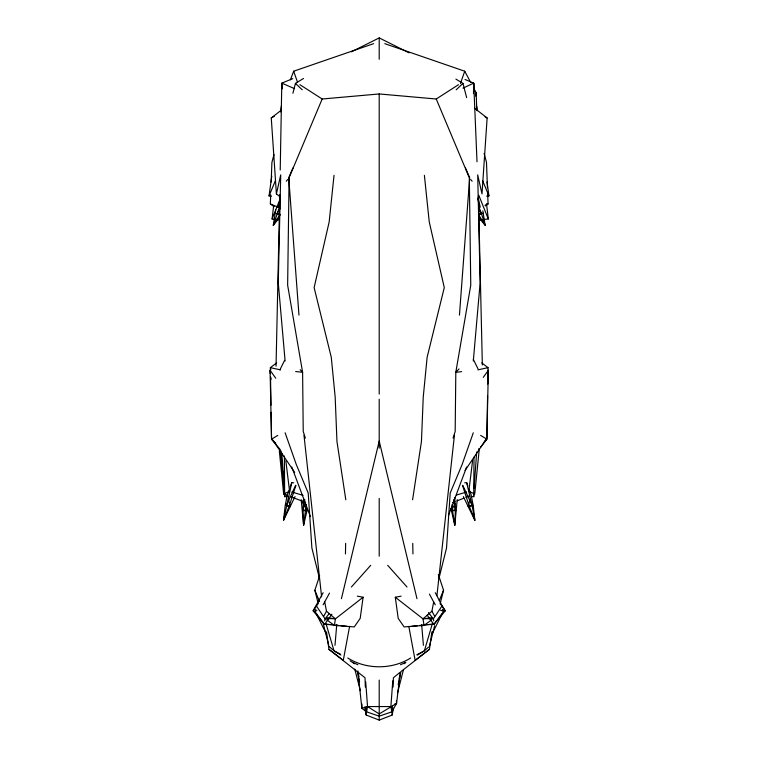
<?xml version="1.0" encoding="UTF-8"?>
<svg xmlns="http://www.w3.org/2000/svg" width="758" height="758" viewBox="0 0 758 758"><rect width="100%" height="100%" fill="white"/><g stroke="black" fill="none" stroke-linecap="round" stroke-linejoin="round"><path stroke-width="1.14" d="M276.045 366.171L279.768 194.654M471.419 496.537L473.759 496.661L473.996 457.178M487.574 395.799L486.873 439.204L480.657 447.116M487.764 384.069L488.029 367.649L481.766 362.892M345.459 553.946L345.648 543.334M280.214 170L281.796 83.143L292.74 78.652M473.759 496.661L473.807 494.311M361.945 704.002L361.86 708.304L366.607 711.847L379.208 716.177L391.801 711.847L396.548 703.471L400.215 673.256M473.494 93.679L473.712 83.143L465.024 79.467M454.421 435.291L436.921 595.665M483.272 377.351L488.341 370.311L486.882 438.209L465.061 470.453M364.655 707.072L366.275 715.078L379.208 720.1L392.132 715.078L392.445 705.745M393.08 687.089L393.393 677.766L400.082 672.299M274.131 206.631L270.35 203.959L270.701 194.721M271.174 182.015L271.914 162.373L273.998 154.547M303.579 498.556L303.02 510.077L303.598 525.341L307.454 508.599M301.201 499.655L303.598 525.341L306.241 504.458M488.029 375.873L488.341 370.311M450.953 508.599L454.809 525.341L457.207 499.655M474.423 108.1L487.138 117.964L482.003 193.906L477.692 174.88L480.146 282.8L473.305 360.988M474.091 488.161L476.668 452.005M391.801 711.847L390.882 706.56L392.786 680.788M459.443 315.12L469.685 177.713L465.44 167.935M334.989 645.314L336.77 624.469M366.493 712.766L366.275 715.078L366 706.911M334.022 175.335L329.171 221.895L314.125 287.604L331.284 357.302L335.178 397.154L336.959 441.459L345.809 499.768M279.039 219.754L272.094 218.986L273.6 206.081M472.575 460.798L468.823 491.355L474.745 493.979L479.094 450.915L478.81 448.584M279.569 205.21L280.147 200.614M271.364 196.17L269.052 195.915L271.762 176.083M280.545 111.909L281.351 106.073M357.302 596.148L363.12 597.238L360.202 618.367L354.299 626.913L334.401 625.426L326.935 619.949M475.654 96.114L476.138 92.675L473.428 87.568M398.376 684.199L400.916 671.616L429.435 649.36L431.908 631.85M334.401 625.426L335.387 618.86L363.12 597.238M412.598 499.768L421.448 441.459L423.239 397.154L427.124 357.302L444.283 287.604L429.246 221.895L424.385 175.335M398.272 684.815L398.803 681.338M399.153 679.026L399.504 676.705M275.77 209.776L273.268 225.306L279.086 218.124M366.607 711.847L367.535 706.56L365.707 681.954M304.849 499.768L303.02 510.077L305.967 510.21M349.599 626.373L343.289 660.313L328.972 649.36L326.499 631.85M401.105 596.148L395.288 597.238L398.206 618.367L404.109 626.913L424.016 625.426L423.021 618.86L431.918 611.223L433.671 601.985L429.426 594.082M324.67 620.887L325.068 618.86L329.304 613.478M392.132 715.078L393.525 708.209M280.043 196.739L276.405 193.906L280.716 174.88L278.262 282.8L285.103 360.988M293.716 482.846L291.792 482.571L283.52 520.329L295.042 496.594M341.422 598.706L379.208 441.09L416.985 598.706M280.223 208.128L278.148 207.161L280.09 199.155M469.799 500.176L468.207 506.666L474.896 520.329L473.21 505.491L471.125 494.775L469.079 489.232M438.986 578.326L446.528 548.006L450.205 493.013L462.086 464.607L473.286 432.799M429.435 646.337L434.618 625.729M440.095 603.984L443.553 590.245L438.38 574.64M397.495 692.992L403.332 670.214M292.891 93.272L295.449 83.38L303.522 78.472M417.563 655.045L424.404 650.771L432.278 623.948M453.057 438.115L455.179 431.482L455.804 372.301L470.765 285.197L469.316 177.713L436.238 99.004L379.208 93.954L322.169 99.004L299.893 84.688M288.921 490.341L287.282 494.775L285.207 505.491L283.52 520.329L289.243 505.946L295.904 485.404M318.028 602.837L314.854 590.245L319.658 575.748M460.457 83.446L464.739 71.214L384.761 43.661M290.153 487.015L291.792 482.571M448.423 515.563L466.644 466.975M290.399 79.798L293.668 71.214L373.647 43.661M279.92 205.93L273.268 225.306L279.977 214.419L277.058 213.263L280.223 208.478M272.094 218.986L279.882 199.619M269.052 195.915L275.381 180.717M439.27 600.573L443.553 590.245M322.169 99.004L289.092 177.713L287.642 285.197L302.603 372.301L303.228 431.482L305.351 438.115M292.967 167.935L288.732 177.713L298.965 315.12M295.629 485.347L286.372 505.273L289.243 505.946M279.91 369.838L284.572 360.391M431.444 635.157L441.99 614.084M338.741 625.454L324.073 623.938L313.12 610.834L323.126 592.718M451.91 509.736L455.094 503.691M323.126 604.78L329.512 593.097M323.751 616.207L326.49 611.223L324.737 601.985M333.747 624.715L324.566 624.421L314.712 611.336L315.906 609.309M435.281 592.718L442.104 605.803L433.349 618.86L433.737 620.887M313.12 610.834L318.284 603.453M324.566 624.421L331.919 614.217M424.66 624.715L433.841 624.421L443.695 611.336L442.501 609.309M286.278 181.247L287.689 179.485M434.334 623.938L445.287 610.834L442.104 605.803M351.409 587.005L370.709 565.335M459.026 368.928L455.804 372.301L461.622 371.657M484.315 441.668L486.873 439.204L480.629 435.405M456.164 89.814L462.958 83.38L455.89 79.088M424.404 650.771L428.592 647.076M404.061 663.771L405.833 662.369L400.508 664.719M276.405 193.906L271.269 117.964L281.256 110.213M429.435 649.36L415.119 660.313L408.818 626.373M276.642 362.892L270.379 367.649L270.416 369.989M424.016 625.426L431.473 619.949M485.224 205.958L488.057 203.959L487.669 193.565M436.238 99.004L458.514 84.688M396.434 700.506L396.548 703.471L379.208 713.922L367.535 706.56L361.86 708.304L357.861 670.953M277.779 435.405L271.535 439.204L280.242 449.579M271.269 117.964L274.339 116.268M410.656 657.991C392.113 669.712 366.294 669.712 347.761 657.991M416.777 654.808L423.911 651.103M409.036 52.833L379.208 37.9L351.437 51.809M463.005 88.127L473.712 83.143L477.009 161.786M279.323 450.915L283.663 493.979L289.584 491.355L285.832 460.798M485.129 205.162L488.057 203.959M452.744 502.497L454.942 501.644M457.15 500.792L463.744 498.233M465.943 497.381L469.24 496.102M479.151 214.647L483.168 213.102L482.818 210.885M394.378 704.277L396.548 703.471M314.712 611.336L316.872 610.578M456.468 495.031L466.577 492.018M488.029 367.649L477.9 369.876M462.503 485.404L469.164 505.946L472.035 505.273L466.625 482.571L464.692 482.846M473.21 505.491L468.207 506.666L463.365 496.594M431.88 617.656L423.021 618.86L395.288 597.238M486.636 196.17L488.948 195.915L487.034 181.911M479.047 220.01L488.304 218.986L486.532 203.731M411.765 626.269L417.412 625.682M419.667 625.454L432.079 624.175M288.163 496.481L284.648 496.661L280.602 450.659M452.166 504.458L452.45 510.21L455.387 510.077L454.772 497.409M451.38 510.74L456.506 510.504M335.557 618.49L325.068 618.86L316.313 605.803M367.535 706.56L390.882 706.56M422.85 618.49L433.349 618.86L428.403 612.587M302.935 510.551L307.028 510.74L301.731 500.668M466.72 496.291L469.069 496.414M341.005 625.682L346.643 626.269M280.507 369.876L270.379 367.649L270.814 369.942M295.629 371.534L302.603 372.301L300.187 369.771M326.527 617.656L335.387 618.86L326.49 611.223M286.202 505.728L290.2 506.666L288.343 499.096M291.83 492.018L303.067 495.362M440.464 610.19L443.695 611.336M276.244 213.491L280.261 215.035M283.663 493.979L286.969 495.249M290.267 496.528L305.663 502.497M270.35 203.959L278.148 207.161M294.549 88.658L281.796 83.143L282.364 88.847M357.899 664.719L352.574 662.369L354.356 663.771M334.496 651.103L340.617 654.277M485.092 116.836L487.138 117.964M328.972 646.337L334.003 650.771L340.844 655.045M350.139 660.872L352.091 662.094M328.972 649.36L365.015 677.766L365.328 687.089M295.449 83.38L302.243 89.814M275.798 443.307L271.535 439.204L271.099 412.219M387.698 565.335L407.008 587.005M478.592 217.224L485.148 225.306L483.168 213.102M470.718 179.485L472.13 181.247M427.161 615.145L433.841 624.421M271.525 438.209L270.075 370.311L275.77 378.233M440.777 604.372L445.287 610.834M272.852 440.171L294.673 472.405M478.819 209.435L481.349 213.263L485.148 225.306L478.431 214.419L481.349 213.263L478.497 205.93M433.671 601.985L435.291 604.78M431.918 611.223L434.656 616.207M464.739 71.214L470.709 82.461M316.418 614.084L326.442 634.105M473.324 359.349L477.985 368.795M462.778 485.347L472.035 505.273L474.896 520.329L469.164 505.946M482.619 180.717L488.948 195.915M314.854 590.245L319.573 601.606M478.791 195.308L488.304 218.986M291.764 466.975L310.401 516.662M466.625 482.571L467.847 485.897M285.122 432.799L296.331 464.607L308.212 493.013L311.889 548.006L319.431 578.326M293.668 71.214L297.562 82.338M326.13 623.948L334.003 650.771M484.116 153.438L486.494 162.373L487.451 187.785M462.958 83.38L466.653 97.668M354.782 669.068L360.334 690.709M323.211 623.446L328.688 645.191M478.042 198.018L480.259 207.161M270.615 377.029L271.089 379.341M357.492 671.616L359.567 681.906M453.559 499.768L455.387 510.077L454.809 525.341L452.45 510.21M358.553 674.393L358.904 676.705M476.649 106.073L477.294 110.744M477.919 198.312L478.374 201.761M321.61 596.83L303.986 435.291M280.631 450.47L282.308 468.122M282.526 470.472L283.085 476.356M283.312 478.705L283.862 484.589M421.637 624.469L423.419 645.314M281.824 453.17L284.477 490.492M270.075 370.311L270.255 373.647M478.44 195.82L482.353 365.005M476.138 92.675L476.801 110.232M284.601 494.311L284.648 496.661L284.402 456.013M412.759 543.334L412.949 553.946M270.53 377.029L270.985 405.179M473.712 83.143L473.826 91.131M379.208 37.9L379.208 59.257M379.208 93.954L379.208 394.084M379.208 399.239L379.208 448.158M379.208 498.385L379.208 556.201M379.208 680.078L379.208 720.1"/></g></svg>
